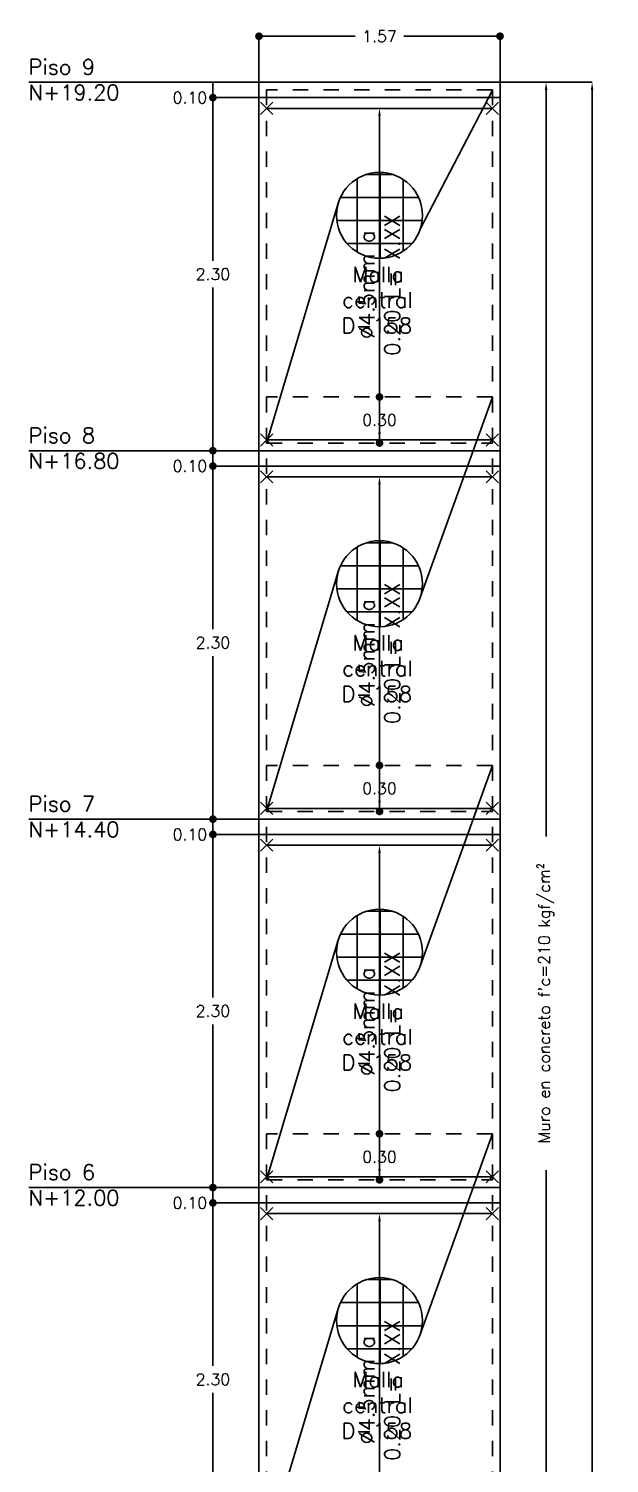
# Model space of a CAD drawing. Header units: millimetres. Extents: x -99999999 to 100000000, y -41 to 20.
# Drawn here: x 94.46 to 98.24, y 10.2 to 19.55 of the extents above; entities that cross this region are included whole.
import ezdxf

# ---------------------------------------------------------------- set-up
doc = ezdxf.new("R2010")
doc.units = ezdxf.units.MM
doc.header["$LTSCALE"] = 0.01
doc.header["$PDMODE"] = 3
doc.linetypes.add('DASHED2', pattern=[0.375, 0.25, -0.125])
for name, color, linetype in [('FC_BORDES', 4, 'Continuous'), ('FC_COTAS', 1, 'Continuous'), ('FC_LINEA CORTE', 1, 'Continuous'), ('FC_MALLA', 3, 'DASHED2'), ('FC_R-80', 11, 'Continuous'), ('FC_REFUERZO', 5, 'Continuous'), ('FC_REFUERZO 2', 1, 'Continuous')]:
    doc.layers.add(name, color=color, linetype=linetype)
doc.styles.add('FC_TEXT1', font='romans.shx')
doc.dimstyles.new('FC_COTAS', dxfattribs={"dimtxt": 0.0015, "dimasz": 0.001, "dimexe": 0, "dimexo": 0, "dimgap": 0.001, "dimtad": 1, "dimtih": 1, "dimtoh": 1, "dimzin": 0, "dimdsep": 46, "dimtxsty": 'FC_TEXT1', "dimblk": 'DOT', "dimcen": 0.09, "dimclrd": 256, "dimclre": 256, "dimclrt": 256, "dimadec": 0, "dimazin": 0, "dimtfac": 1, "dimtix": 1, "dimtmove": 2, "dimatfit": 3, "dimfxl": 1.002, "dimtolj": 1, "dimtzin": 0, "dimlwd": -1, "dimarcsym": 0})
pattern_1 = [(0, (0, 0), (0, 0.003), []), (90, (0, 0), (-0.003, 2e-19), [])]

# ---------------------------------------------------------------- blocks, each defined once
blk = doc.blocks.new('_Dot')
at = {"color": 0, "linetype": 'ByBlock', "lineweight": -2}
blk.add_line((-0.5, 0), (-1, 0), dxfattribs=at)
at = {"color": 0, "linetype": 'ByBlock', "const_width": 0.5}
blk.add_lwpolyline([(-0.25, 0, 1), (0.25, 0, 1)], format="xyb", close=True, dxfattribs=at)
blk = doc.blocks.new('*D660')
at = {"layer": 'Defpoints', "color": 0, "ltscale": 0.6, "transparency": 16777216}
for p in [(95.66, 11.9), (95.96, 11.9), (95.96, 9.6)]:
    blk.add_point(p, dxfattribs=at)
at = {"layer": 'FC_COTAS', "lineweight": -2, "ltscale": 0.6, "transparency": 16777216}
for p, q in [((95.96, 11.9), (95.66, 11.9)), ((95.96, 9.6), (95.66, 9.6))]:
    blk.add_line(p, q, dxfattribs=at)
at = {"layer": 'FC_COTAS', "ltscale": 0.6, "transparency": 16777216}
for p, q in [((95.66, 11.85), (95.66, 10.8375)), ((95.66, 9.65), (95.66, 10.6625))]:
    blk.add_line(p, q, dxfattribs=at)
at = {"layer": 'FC_COTAS', "ltscale": 0.6, "transparency": 16777216, "xscale": 0.05, "yscale": 0.05, "zscale": 0.05}
for p, rotation in [((95.66, 11.9), 90), ((95.66, 9.6), 270)]:
    blk.add_blockref('_Dot', p, dxfattribs=dict(at, rotation=rotation))
at = {"layer": 'FC_COTAS', "ltscale": 0.6, "transparency": 16777216, "insert": (95.66, 10.75), "char_height": 0.075, "attachment_point": 5, "style": 'FC_TEXT1'}
blk.add_mtext('\\A1;2.30', dxfattribs=at)
blk = doc.blocks.new('*D661')
at = {"layer": 'Defpoints', "color": 0, "ltscale": 0.6, "transparency": 16777216}
for p in [(95.66, 12), (95.96, 12), (95.96, 11.9)]:
    blk.add_point(p, dxfattribs=at)
at = {"layer": 'FC_COTAS', "lineweight": -2, "ltscale": 0.6, "transparency": 16777216}
for p, q in [((95.96, 12), (95.66, 12)), ((95.96, 11.9), (95.66, 11.9))]:
    blk.add_line(p, q, dxfattribs=at)
at = {"layer": 'FC_COTAS', "ltscale": 0.6, "transparency": 16777216}
blk.add_line((95.66, 11.9), (95.66, 12), dxfattribs=at)
at = {"layer": 'FC_COTAS', "ltscale": 0.6, "transparency": 16777216, "insert": (95.51, 11.9), "char_height": 0.075, "attachment_point": 5, "style": 'FC_TEXT1'}
blk.add_mtext('\\A1;0.10', dxfattribs=at)
blk = doc.blocks.new('*D662')
at = {"layer": 'Defpoints', "color": 0, "ltscale": 0.6, "transparency": 16777216}
for p in [(96.745, 12.35), (96.745, 12.35), (96.745, 12.05)]:
    blk.add_point(p, dxfattribs=at)
at = {"layer": 'FC_COTAS', "ltscale": 0.6, "transparency": 16777216}
for p, q in [((96.745, 12.3), (96.745, 12.2875)), ((96.745, 12.1), (96.745, 12.1125))]:
    blk.add_line(p, q, dxfattribs=at)
at = {"layer": 'FC_COTAS', "ltscale": 0.6, "transparency": 16777216, "xscale": 0.05, "yscale": 0.05, "zscale": 0.05}
for p, rotation in [((96.745, 12.35), 90), ((96.745, 12.05), 270)]:
    blk.add_blockref('_Dot', p, dxfattribs=dict(at, rotation=rotation))
at = {"layer": 'FC_COTAS', "ltscale": 0.6, "transparency": 16777216, "insert": (96.745, 12.2), "char_height": 0.075, "attachment_point": 5, "style": 'FC_TEXT1'}
blk.add_mtext('\\A1;0.30', dxfattribs=at)
blk = doc.blocks.new('*U658')
at = {"layer": 'FC_REFUERZO', "ltscale": 0.9}
h = blk.add_hatch(dxfattribs=at)
h.set_pattern_fill('_USER', color=256, scale=0.003, double=1, pattern_type=0)
h.set_pattern_definition(pattern_1)
edge = h.paths.add_edge_path()
edge.add_arc((0, 0), 0.0056, 0, 360)
at = {"layer": 'FC_BORDES'}
blk.add_circle((0, 0), 0.0056, dxfattribs=at)
at = {"layer": 'FC_LINEA CORTE'}
for points in [[(0.0053, -0.00181), (0.0147, 0.02433)], [(-0.00533, 0.00172), (-0.0147, -0.02967)]]:
    blk.add_lwpolyline(points, dxfattribs=at)
at = {"layer": 'FC_R-80', "ltscale": 0.9, "style": 'FC_TEXT1'}
for tag, p in [('Malla_001', (-0.00351, -0.0087)), ('Malla_002', (-0.00494, -0.01203))]:
    blk.add_attdef(tag, p, '', height=0.002, dxfattribs=at)
blk = doc.blocks.new('*U647')
at = {"color": 0}
blk.add_line((2.01, 0), (0.05, 0), dxfattribs=at)
at = {"layer": 'FC_REFUERZO 2', "ltscale": 0.9}
for p, q in [((-0.003, 0.053), (0.103, -0.053)), ((0.103, 0.053), (-0.003, -0.053)), ((2.063, 0.053), (1.957, -0.053)), ((1.957, 0.053), (2.063, -0.053))]:
    blk.add_line(p, q, dxfattribs=at)
blk = doc.blocks.new('*D663')
at = {"layer": 'Defpoints', "color": 0, "ltscale": 0.6, "transparency": 16777216}
for p in [(96.745, 11.83), (96.745, 11.83), (96.745, 9.67)]:
    blk.add_point(p, dxfattribs=at)
at = {"layer": 'FC_COTAS', "ltscale": 0.6, "transparency": 16777216}
blk.add_line((96.745, 9.72), (96.745, 11.78), dxfattribs=at)
for points in [[(96.7367, 11.78), (96.7533, 11.78), (96.745, 11.83)], [(96.7367, 9.72), (96.7533, 9.72), (96.745, 9.67)]]:
    blk.add_solid(points, dxfattribs=at)
blk = doc.blocks.new('*D664')
at = {"layer": 'Defpoints', "color": 0, "ltscale": 0.6, "transparency": 16777216}
for p in [(95.66, 14.3), (95.96, 14.3), (95.96, 12)]:
    blk.add_point(p, dxfattribs=at)
at = {"layer": 'FC_COTAS', "lineweight": -2, "ltscale": 0.6, "transparency": 16777216}
for p, q in [((95.96, 14.3), (95.66, 14.3)), ((95.96, 12), (95.66, 12))]:
    blk.add_line(p, q, dxfattribs=at)
at = {"layer": 'FC_COTAS', "ltscale": 0.6, "transparency": 16777216}
for p, q in [((95.66, 14.25), (95.66, 13.2375)), ((95.66, 12.05), (95.66, 13.0625))]:
    blk.add_line(p, q, dxfattribs=at)
at = {"layer": 'FC_COTAS', "ltscale": 0.6, "transparency": 16777216, "xscale": 0.05, "yscale": 0.05, "zscale": 0.05}
for p, rotation in [((95.66, 14.3), 90), ((95.66, 12), 270)]:
    blk.add_blockref('_Dot', p, dxfattribs=dict(at, rotation=rotation))
at = {"layer": 'FC_COTAS', "ltscale": 0.6, "transparency": 16777216, "insert": (95.66, 13.15), "char_height": 0.075, "attachment_point": 5, "style": 'FC_TEXT1'}
blk.add_mtext('\\A1;2.30', dxfattribs=at)
blk = doc.blocks.new('*D665')
at = {"layer": 'Defpoints', "color": 0, "ltscale": 0.6, "transparency": 16777216}
for p in [(95.66, 14.4), (95.96, 14.4), (95.96, 14.3)]:
    blk.add_point(p, dxfattribs=at)
at = {"layer": 'FC_COTAS', "lineweight": -2, "ltscale": 0.6, "transparency": 16777216}
for p, q in [((95.96, 14.4), (95.66, 14.4)), ((95.96, 14.3), (95.66, 14.3))]:
    blk.add_line(p, q, dxfattribs=at)
at = {"layer": 'FC_COTAS', "ltscale": 0.6, "transparency": 16777216}
blk.add_line((95.66, 14.3), (95.66, 14.4), dxfattribs=at)
at = {"layer": 'FC_COTAS', "ltscale": 0.6, "transparency": 16777216, "insert": (95.51, 14.3), "char_height": 0.075, "attachment_point": 5, "style": 'FC_TEXT1'}
blk.add_mtext('\\A1;0.10', dxfattribs=at)
blk = doc.blocks.new('*D666')
at = {"layer": 'Defpoints', "color": 0, "ltscale": 0.6, "transparency": 16777216}
for p in [(96.745, 14.75), (96.745, 14.75), (96.745, 14.45)]:
    blk.add_point(p, dxfattribs=at)
at = {"layer": 'FC_COTAS', "ltscale": 0.6, "transparency": 16777216}
for p, q in [((96.745, 14.7), (96.745, 14.6875)), ((96.745, 14.5), (96.745, 14.5125))]:
    blk.add_line(p, q, dxfattribs=at)
at = {"layer": 'FC_COTAS', "ltscale": 0.6, "transparency": 16777216, "xscale": 0.05, "yscale": 0.05, "zscale": 0.05}
for p, rotation in [((96.745, 14.75), 90), ((96.745, 14.45), 270)]:
    blk.add_blockref('_Dot', p, dxfattribs=dict(at, rotation=rotation))
at = {"layer": 'FC_COTAS', "ltscale": 0.6, "transparency": 16777216, "insert": (96.745, 14.6), "char_height": 0.075, "attachment_point": 5, "style": 'FC_TEXT1'}
blk.add_mtext('\\A1;0.30', dxfattribs=at)
blk = doc.blocks.new('*D667')
at = {"layer": 'Defpoints', "color": 0, "ltscale": 0.6, "transparency": 16777216}
for p in [(96.745, 14.23), (96.745, 14.23), (96.745, 12.07)]:
    blk.add_point(p, dxfattribs=at)
at = {"layer": 'FC_COTAS', "ltscale": 0.6, "transparency": 16777216}
blk.add_line((96.745, 12.12), (96.745, 14.18), dxfattribs=at)
for points in [[(96.7367, 14.18), (96.7533, 14.18), (96.745, 14.23)], [(96.7367, 12.12), (96.7533, 12.12), (96.745, 12.07)]]:
    blk.add_solid(points, dxfattribs=at)
blk = doc.blocks.new('*D668')
at = {"layer": 'Defpoints', "color": 0, "ltscale": 0.6, "transparency": 16777216}
for p in [(95.66, 16.7), (95.96, 16.7), (95.96, 14.4)]:
    blk.add_point(p, dxfattribs=at)
at = {"layer": 'FC_COTAS', "lineweight": -2, "ltscale": 0.6, "transparency": 16777216}
for p, q in [((95.96, 16.7), (95.66, 16.7)), ((95.96, 14.4), (95.66, 14.4))]:
    blk.add_line(p, q, dxfattribs=at)
at = {"layer": 'FC_COTAS', "ltscale": 0.6, "transparency": 16777216}
for p, q in [((95.66, 16.65), (95.66, 15.6375)), ((95.66, 14.45), (95.66, 15.4625))]:
    blk.add_line(p, q, dxfattribs=at)
at = {"layer": 'FC_COTAS', "ltscale": 0.6, "transparency": 16777216, "xscale": 0.05, "yscale": 0.05, "zscale": 0.05}
for p, rotation in [((95.66, 16.7), 90), ((95.66, 14.4), 270)]:
    blk.add_blockref('_Dot', p, dxfattribs=dict(at, rotation=rotation))
at = {"layer": 'FC_COTAS', "ltscale": 0.6, "transparency": 16777216, "insert": (95.66, 15.55), "char_height": 0.075, "attachment_point": 5, "style": 'FC_TEXT1'}
blk.add_mtext('\\A1;2.30', dxfattribs=at)
blk = doc.blocks.new('*D669')
at = {"layer": 'Defpoints', "color": 0, "ltscale": 0.6, "transparency": 16777216}
for p in [(95.66, 16.8), (95.96, 16.8), (95.96, 16.7)]:
    blk.add_point(p, dxfattribs=at)
at = {"layer": 'FC_COTAS', "lineweight": -2, "ltscale": 0.6, "transparency": 16777216}
for p, q in [((95.96, 16.8), (95.66, 16.8)), ((95.96, 16.7), (95.66, 16.7))]:
    blk.add_line(p, q, dxfattribs=at)
at = {"layer": 'FC_COTAS', "ltscale": 0.6, "transparency": 16777216}
blk.add_line((95.66, 16.7), (95.66, 16.8), dxfattribs=at)
at = {"layer": 'FC_COTAS', "ltscale": 0.6, "transparency": 16777216, "insert": (95.51, 16.7), "char_height": 0.075, "attachment_point": 5, "style": 'FC_TEXT1'}
blk.add_mtext('\\A1;0.10', dxfattribs=at)
blk = doc.blocks.new('*D670')
at = {"layer": 'Defpoints', "color": 0, "ltscale": 0.6, "transparency": 16777216}
for p in [(96.745, 17.15), (96.745, 17.15), (96.745, 16.85)]:
    blk.add_point(p, dxfattribs=at)
at = {"layer": 'FC_COTAS', "ltscale": 0.6, "transparency": 16777216}
for p, q in [((96.745, 17.1), (96.745, 17.0875)), ((96.745, 16.9), (96.745, 16.9125))]:
    blk.add_line(p, q, dxfattribs=at)
at = {"layer": 'FC_COTAS', "ltscale": 0.6, "transparency": 16777216, "xscale": 0.05, "yscale": 0.05, "zscale": 0.05}
for p, rotation in [((96.745, 17.15), 90), ((96.745, 16.85), 270)]:
    blk.add_blockref('_Dot', p, dxfattribs=dict(at, rotation=rotation))
at = {"layer": 'FC_COTAS', "ltscale": 0.6, "transparency": 16777216, "insert": (96.745, 17), "char_height": 0.075, "attachment_point": 5, "style": 'FC_TEXT1'}
blk.add_mtext('\\A1;0.30', dxfattribs=at)
blk = doc.blocks.new('*D671')
at = {"layer": 'Defpoints', "color": 0, "ltscale": 0.6, "transparency": 16777216}
for p in [(96.745, 16.63), (96.745, 16.63), (96.745, 14.47)]:
    blk.add_point(p, dxfattribs=at)
at = {"layer": 'FC_COTAS', "ltscale": 0.6, "transparency": 16777216}
blk.add_line((96.745, 14.52), (96.745, 16.58), dxfattribs=at)
for points in [[(96.7367, 16.58), (96.7533, 16.58), (96.745, 16.63)], [(96.7367, 14.52), (96.7533, 14.52), (96.745, 14.47)]]:
    blk.add_solid(points, dxfattribs=at)
blk = doc.blocks.new('*D672')
at = {"layer": 'Defpoints', "color": 0, "ltscale": 0.6, "transparency": 16777216}
for p in [(97.53, 19.5), (95.96, 19.2), (97.53, 19.2)]:
    blk.add_point(p, dxfattribs=at)
at = {"layer": 'FC_COTAS', "lineweight": -2, "ltscale": 0.6, "transparency": 16777216}
for p, q in [((95.96, 19.2), (95.96, 19.5)), ((97.53, 19.2), (97.53, 19.5))]:
    blk.add_line(p, q, dxfattribs=at)
at = {"layer": 'FC_COTAS', "ltscale": 0.6, "transparency": 16777216}
for p, q in [((96.01, 19.5), (96.5861, 19.5)), ((97.48, 19.5), (96.9039, 19.5))]:
    blk.add_line(p, q, dxfattribs=at)
at = {"layer": 'FC_COTAS', "ltscale": 0.6, "transparency": 16777216, "xscale": 0.05, "yscale": 0.05, "zscale": 0.05, "rotation": 180}
blk.add_blockref('_Dot', (95.96, 19.5), dxfattribs=at)
at = {"layer": 'FC_COTAS', "ltscale": 0.6, "transparency": 16777216, "xscale": 0.05, "yscale": 0.05, "zscale": 0.05}
blk.add_blockref('_Dot', (97.53, 19.5), dxfattribs=at)
at = {"layer": 'FC_COTAS', "ltscale": 0.6, "transparency": 16777216, "insert": (96.745, 19.5), "char_height": 0.075, "attachment_point": 5, "style": 'FC_TEXT1'}
blk.add_mtext('\\A1;1.57', dxfattribs=at)
blk = doc.blocks.new('*D673')
at = {"layer": 'Defpoints', "color": 0, "ltscale": 0.6, "transparency": 16777216}
for p in [(95.66, 19.1), (95.96, 19.1), (95.96, 16.8)]:
    blk.add_point(p, dxfattribs=at)
at = {"layer": 'FC_COTAS', "lineweight": -2, "ltscale": 0.6, "transparency": 16777216}
for p, q in [((95.96, 19.1), (95.66, 19.1)), ((95.96, 16.8), (95.66, 16.8))]:
    blk.add_line(p, q, dxfattribs=at)
at = {"layer": 'FC_COTAS', "ltscale": 0.6, "transparency": 16777216}
for p, q in [((95.66, 19.05), (95.66, 18.0375)), ((95.66, 16.85), (95.66, 17.8625))]:
    blk.add_line(p, q, dxfattribs=at)
at = {"layer": 'FC_COTAS', "ltscale": 0.6, "transparency": 16777216, "xscale": 0.05, "yscale": 0.05, "zscale": 0.05}
for p, rotation in [((95.66, 19.1), 90), ((95.66, 16.8), 270)]:
    blk.add_blockref('_Dot', p, dxfattribs=dict(at, rotation=rotation))
at = {"layer": 'FC_COTAS', "ltscale": 0.6, "transparency": 16777216, "insert": (95.66, 17.95), "char_height": 0.075, "attachment_point": 5, "style": 'FC_TEXT1'}
blk.add_mtext('\\A1;2.30', dxfattribs=at)
blk = doc.blocks.new('*D674')
at = {"layer": 'Defpoints', "color": 0, "ltscale": 0.6, "transparency": 16777216}
for p in [(95.66, 19.2), (95.96, 19.2), (95.96, 19.1)]:
    blk.add_point(p, dxfattribs=at)
at = {"layer": 'FC_COTAS', "lineweight": -2, "ltscale": 0.6, "transparency": 16777216}
for p, q in [((95.96, 19.2), (95.66, 19.2)), ((95.96, 19.1), (95.66, 19.1))]:
    blk.add_line(p, q, dxfattribs=at)
at = {"layer": 'FC_COTAS', "ltscale": 0.6, "transparency": 16777216}
blk.add_line((95.66, 19.1), (95.66, 19.2), dxfattribs=at)
at = {"layer": 'FC_COTAS', "ltscale": 0.6, "transparency": 16777216, "insert": (95.51, 19.1), "char_height": 0.075, "attachment_point": 5, "style": 'FC_TEXT1'}
blk.add_mtext('\\A1;0.10', dxfattribs=at)
blk = doc.blocks.new('*U675')
at = {"layer": 'FC_REFUERZO', "ltscale": 0.9}
h = blk.add_hatch(dxfattribs=at)
h.set_pattern_fill('_USER', color=256, scale=0.003, double=1, pattern_type=0)
h.set_pattern_definition(pattern_1)
edge = h.paths.add_edge_path()
edge.add_arc((0, 0), 0.0056, 0, 360)
at = {"layer": 'FC_BORDES'}
blk.add_circle((0, 0), 0.0056, dxfattribs=at)
at = {"layer": 'FC_LINEA CORTE'}
for points in [[(0.0053, -0.00181), (0.0147, 0.01633)], [(-0.00533, 0.00172), (-0.0147, -0.02967)]]:
    blk.add_lwpolyline(points, dxfattribs=at)
at = {"layer": 'FC_R-80', "ltscale": 0.9, "style": 'FC_TEXT1'}
for tag, p in [('Malla_001', (-0.00351, -0.0087)), ('Malla_002', (-0.00494, -0.01203))]:
    blk.add_attdef(tag, p, '', height=0.002, dxfattribs=at)
blk = doc.blocks.new('*D676')
at = {"layer": 'Defpoints', "color": 0, "ltscale": 0.6, "transparency": 16777216}
for p in [(96.745, 19.03), (96.745, 19.03), (96.745, 16.87)]:
    blk.add_point(p, dxfattribs=at)
at = {"layer": 'FC_COTAS', "ltscale": 0.6, "transparency": 16777216}
blk.add_line((96.745, 16.92), (96.745, 18.98), dxfattribs=at)
for points in [[(96.7367, 18.98), (96.7533, 18.98), (96.745, 19.03)], [(96.7367, 16.92), (96.7533, 16.92), (96.745, 16.87)]]:
    blk.add_solid(points, dxfattribs=at)
blk = doc.blocks.new('*D678')
at = {"layer": 'Defpoints', "color": 0, "ltscale": 0.6, "transparency": 16777216}
for p in [(97.53, 19.2), (97.83, 19.2), (97.53, 7.2)]:
    blk.add_point(p, dxfattribs=at)
at = {"layer": 'FC_COTAS', "lineweight": -2, "ltscale": 0.6, "transparency": 16777216}
for p, q in [((97.53, 19.2), (97.83, 19.2)), ((97.53, 7.2), (97.83, 7.2))]:
    blk.add_line(p, q, dxfattribs=at)
at = {"layer": 'FC_COTAS', "ltscale": 0.6, "transparency": 16777216}
for p, q in [((97.83, 19.15), (97.83, 14.2875)), ((97.83, 7.25), (97.83, 12.1125))]:
    blk.add_line(p, q, dxfattribs=at)
for points in [[(97.8217, 19.15), (97.8383, 19.15), (97.83, 19.2)], [(97.8217, 7.25), (97.8383, 7.25), (97.83, 7.2)]]:
    blk.add_solid(points, dxfattribs=at)
at = {"layer": 'FC_COTAS', "color": 11, "ltscale": 0.6, "transparency": 16777216, "insert": (97.83, 13.2), "char_height": 0.075, "attachment_point": 5, "rotation": 90, "style": 'FC_TEXT1'}
blk.add_mtext("\\A1;Muro en concreto f'c=210 kgf/cm²", dxfattribs=at)
blk = doc.blocks.new('*D679')
at = {"layer": 'Defpoints', "color": 0, "ltscale": 0.6, "transparency": 16777216}
for p in [(97.53, 19.2), (98.13, 19.2), (97.53, 0)]:
    blk.add_point(p, dxfattribs=at)
at = {"layer": 'FC_COTAS', "lineweight": -2, "ltscale": 0.6, "transparency": 16777216}
for p, q in [((97.53, 19.2), (98.13, 19.2)), ((97.53, 0), (98.13, 0))]:
    blk.add_line(p, q, dxfattribs=at)
at = {"layer": 'FC_COTAS', "ltscale": 0.6, "transparency": 16777216}
for p, q in [((98.13, 19.15), (98.13, 10.0125)), ((98.13, 0.05), (98.13, 9.1875))]:
    blk.add_line(p, q, dxfattribs=at)
for points in [[(98.1217, 19.15), (98.1383, 19.15), (98.13, 19.2)], [(98.1217, 0.05), (98.1383, 0.05), (98.13, 0)]]:
    blk.add_solid(points, dxfattribs=at)
at = {"layer": 'FC_COTAS', "color": 11, "ltscale": 0.6, "transparency": 16777216, "insert": (98.13, 9.6), "char_height": 0.075, "attachment_point": 5, "rotation": 90, "style": 'FC_TEXT1'}
blk.add_mtext('\\A1;Muro e=0.12', dxfattribs=at)

msp = doc.modelspace()

# ---------------------------------------------------------------- linework, layer by layer
at = {"layer": 'FC_BORDES', "ltscale": 0.9}
for points in [[(95.96, 16.8), (97.53, 16.8), (97.53, 19.2), (95.96, 19.2)], [(95.96, 19.1), (97.53, 19.1)], [(95.96, 14.4), (97.53, 14.4), (97.53, 16.8), (95.96, 16.8)], [(95.96, 16.7), (97.53, 16.7)], [(95.96, 12), (97.53, 12), (97.53, 14.4), (95.96, 14.4)], [(95.96, 14.3), (97.53, 14.3)], [(95.96, 9.6), (97.53, 9.6), (97.53, 12), (95.96, 12)], [(95.96, 11.9), (97.53, 11.9)]]:
    msp.add_lwpolyline(points, close=True, dxfattribs=at)
at = {"layer": 'FC_LINEA CORTE', "ltscale": 0.35}
for p, q in [((95.96, 19.2), (94.46, 19.2)), ((95.96, 16.8), (94.46, 16.8)), ((95.96, 14.4), (94.46, 14.4)), ((95.96, 12), (94.46, 12))]:
    msp.add_line(p, q, dxfattribs=at)
at = {"layer": 'FC_MALLA', "ltscale": 0.35}
for points in [[(96.01, 16.85), (97.48, 16.85), (97.48, 19.15), (96.01, 19.15)], [(96.01, 14.45), (97.48, 14.45), (97.48, 17.15), (96.01, 17.15)], [(96.01, 12.05), (97.48, 12.05), (97.48, 14.75), (96.01, 14.75)], [(96.01, 9.65), (97.48, 9.65), (97.48, 12.35), (96.01, 12.35)]]:
    msp.add_lwpolyline(points, close=True, dxfattribs=at)

# ---------------------------------------------------------------- block references
at = {"layer": 'FC_MALLA', "ltscale": 0.6}
ref = msp.add_blockref('*U675', (96.745, 18.3333), dxfattribs=dict(at, xscale=50, yscale=50, zscale=50))
ref.add_attrib('Malla_001', 'Malla', (96.5696, 17.8985), dxfattribs={"layer": 'FC_R-80', "ltscale": 0.9, "height": 0.1, "style": 'FC_TEXT1'})
ref.add_attrib('Malla_002', 'central', (96.5029, 17.7318), dxfattribs={"layer": 'FC_R-80', "ltscale": 0.9, "height": 0.1, "style": 'FC_TEXT1'})
ref.add_attrib('Malla_003', 'D-158', (96.4981, 17.5651), dxfattribs={"layer": 'FC_R-80', "ltscale": 0.9, "height": 0.1, "style": 'FC_TEXT1'})
ref = msp.add_blockref('*U658', (96.745, 15.9333), dxfattribs=dict(at, xscale=50, yscale=50, zscale=50))
ref.add_attrib('Malla_001', 'Malla', (96.5696, 15.4985), dxfattribs={"layer": 'FC_R-80', "ltscale": 0.9, "height": 0.1, "style": 'FC_TEXT1'})
ref.add_attrib('Malla_002', 'central', (96.5029, 15.3318), dxfattribs={"layer": 'FC_R-80', "ltscale": 0.9, "height": 0.1, "style": 'FC_TEXT1'})
ref.add_attrib('Malla_003', 'D-158', (96.4981, 15.1651), dxfattribs={"layer": 'FC_R-80', "ltscale": 0.9, "height": 0.1, "style": 'FC_TEXT1'})
ref = msp.add_blockref('*U658', (96.745, 13.5333), dxfattribs=dict(at, xscale=50, yscale=50, zscale=50))
ref.add_attrib('Malla_001', 'Malla', (96.5696, 13.0985), dxfattribs={"layer": 'FC_R-80', "ltscale": 0.9, "height": 0.1, "style": 'FC_TEXT1'})
ref.add_attrib('Malla_002', 'central', (96.5029, 12.9318), dxfattribs={"layer": 'FC_R-80', "ltscale": 0.9, "height": 0.1, "style": 'FC_TEXT1'})
ref.add_attrib('Malla_003', 'D-158', (96.4981, 12.7651), dxfattribs={"layer": 'FC_R-80', "ltscale": 0.9, "height": 0.1, "style": 'FC_TEXT1'})
ref = msp.add_blockref('*U658', (96.745, 11.1333), dxfattribs=dict(at, xscale=50, yscale=50, zscale=50))
ref.add_attrib('Malla_001', 'Malla', (96.5696, 10.6985), dxfattribs={"layer": 'FC_R-80', "ltscale": 0.9, "height": 0.1, "style": 'FC_TEXT1'})
ref.add_attrib('Malla_002', 'central', (96.5029, 10.5318), dxfattribs={"layer": 'FC_R-80', "ltscale": 0.9, "height": 0.1, "style": 'FC_TEXT1'})
ref.add_attrib('Malla_003', 'D-158', (96.4981, 10.3651), dxfattribs={"layer": 'FC_R-80', "ltscale": 0.9, "height": 0.1, "style": 'FC_TEXT1'})
at = {"layer": 'FC_REFUERZO', "ltscale": 0.6, "xscale": 0.75, "yscale": 0.75, "zscale": 0.75}
for p in [(95.972, 19.03), (95.972, 16.87), (95.972, 16.63), (95.972, 14.47), (95.972, 14.23), (95.972, 12.07), (95.972, 11.83)]:
    msp.add_blockref('*U647', p, dxfattribs=at)

# ---------------------------------------------------------------- texts
at = {"layer": 'FC_R-80', "ltscale": 0.6, "char_height": 0.1, "width": 0.75, "attachment_point": 1, "style": 'FC_TEXT1'}
for s, insert in [('Piso 9^M^JN+19.20', (94.46, 19.35)), ('Piso 8^M^JN+16.80', (94.46, 16.95)), ('Piso 7^M^JN+14.40', (94.46, 14.55)), ('Piso 6^M^JN+12.00', (94.46, 12.15))]:
    msp.add_mtext(s, dxfattribs=dict(at, insert=insert))
at = {"layer": 'FC_R-80', "ltscale": 0.6, "char_height": 0.1, "width": 1.2, "attachment_point": 5, "rotation": 90, "style": 'FC_TEXT1'}
for insert in [(96.745, 17.88), (96.745, 15.48), (96.745, 13.08), (96.745, 10.68)]:
    msp.add_mtext('%%C4.5mm a^M^J0.20 L= X.XX', dxfattribs=dict(at, insert=insert))

# ---------------------------------------------------------------- dimensions: what is measured, and where the dimension line sits
at = {"layer": 'FC_COTAS', "ltscale": 0.6}
dim = msp.add_linear_dim(base=(97.53, 19.5), p1=(95.96, 19.2), p2=(97.53, 19.2), dimstyle='FC_COTAS', override={"dimscale": 0, "dimtxt": 0.0015, "dimasz": 0.001, "dimblk1": 'Dot', "dimblk2": 'Dot', "dimsah": 1, "dimtix": 1, "dimtofl": 1, "dimtmove": 2, "dimatfit": 3}, dxfattribs=at)
dim.commit()
dim.dimension.update_dxf_attribs({"geometry": '*D672', "text_midpoint": (96.745, 19.5), "dimtype": 128})
for base, p1, p2, picture, middle in [((95.66, 19.2), (95.96, 19.1), (95.96, 19.2), '*D674', (95.51, 19.1)), ((95.66, 19.1), (95.96, 16.8), (95.96, 19.1), '*D673', (95.66, 17.95)), ((96.745, 17.15), (96.745, 16.85), (96.745, 17.15), '*D670', (96.745, 17)), ((95.66, 16.8), (95.96, 16.7), (95.96, 16.8), '*D669', (95.51, 16.7)), ((95.66, 16.7), (95.96, 14.4), (95.96, 16.7), '*D668', (95.66, 15.55)), ((96.745, 14.75), (96.745, 14.45), (96.745, 14.75), '*D666', (96.745, 14.6)), ((95.66, 14.4), (95.96, 14.3), (95.96, 14.4), '*D665', (95.51, 14.3)), ((95.66, 14.3), (95.96, 12), (95.96, 14.3), '*D664', (95.66, 13.15)), ((96.745, 12.35), (96.745, 12.05), (96.745, 12.35), '*D662', (96.745, 12.2)), ((95.66, 12), (95.96, 11.9), (95.96, 12), '*D661', (95.51, 11.9)), ((95.66, 11.9), (95.96, 9.6), (95.96, 11.9), '*D660', (95.66, 10.75))]:
    dim = msp.add_linear_dim(base=base, p1=p1, p2=p2, angle=90, dimstyle='FC_COTAS', override={"dimscale": 0, "dimtxt": 0.0015, "dimasz": 0.001, "dimblk1": 'Dot', "dimblk2": 'Dot', "dimsah": 1, "dimtix": 1, "dimtofl": 1, "dimtmove": 2, "dimatfit": 3}, dxfattribs=at)
    dim.commit()
    dim.dimension.update_dxf_attribs({"geometry": picture, "text_midpoint": middle, "dimtype": 128})
for base, p1, text, picture, middle in [((97.83, 19.2), (97.53, 7.2), "Muro en concreto f'c=210 kgf/cm²", '*D678', (97.83, 13.2)), ((98.13, 19.2), (97.53, 0), 'Muro e=0.12', '*D679', (98.13, 9.6))]:
    dim = msp.add_linear_dim(base=base, p1=p1, p2=(97.53, 19.2), angle=90, text=text, dimstyle='FC_COTAS', override={"dimscale": 0, "dimtxt": 0.0015, "dimasz": 0.001, "dimtxsty": 'FC_TEXT1', "dimsah": 1, "dimclrt": 11, "dimtix": 1, "dimtofl": 1, "dimtmove": 2, "dimatfit": 3}, dxfattribs=at)
    dim.commit()
    dim.dimension.update_dxf_attribs({"geometry": picture, "text_midpoint": middle, "dimtype": 128, "text_rotation": 90})
for base, p1, p2, picture, middle in [((96.745, 19.03), (96.745, 16.87), (96.745, 19.03), '*D676', (96.745, 17.88)), ((96.745, 16.63), (96.745, 14.47), (96.745, 16.63), '*D671', (96.745, 15.48)), ((96.745, 14.23), (96.745, 12.07), (96.745, 14.23), '*D667', (96.745, 13.08)), ((96.745, 11.83), (96.745, 9.67), (96.745, 11.83), '*D663', (96.745, 10.68))]:
    dim = msp.add_linear_dim(base=base, p1=p1, p2=p2, angle=90, text=' ', dimstyle='FC_COTAS', override={"dimscale": 0, "dimtxt": 0.1, "dimasz": 0.001, "dimsah": 1, "dimtix": 0, "dimtofl": 1, "dimtmove": 2, "dimatfit": 3}, dxfattribs=at)
    dim.commit()
    dim.dimension.update_dxf_attribs({"geometry": picture, "text_midpoint": middle, "dimtype": 128})

doc.saveas('drawing.dxf')
